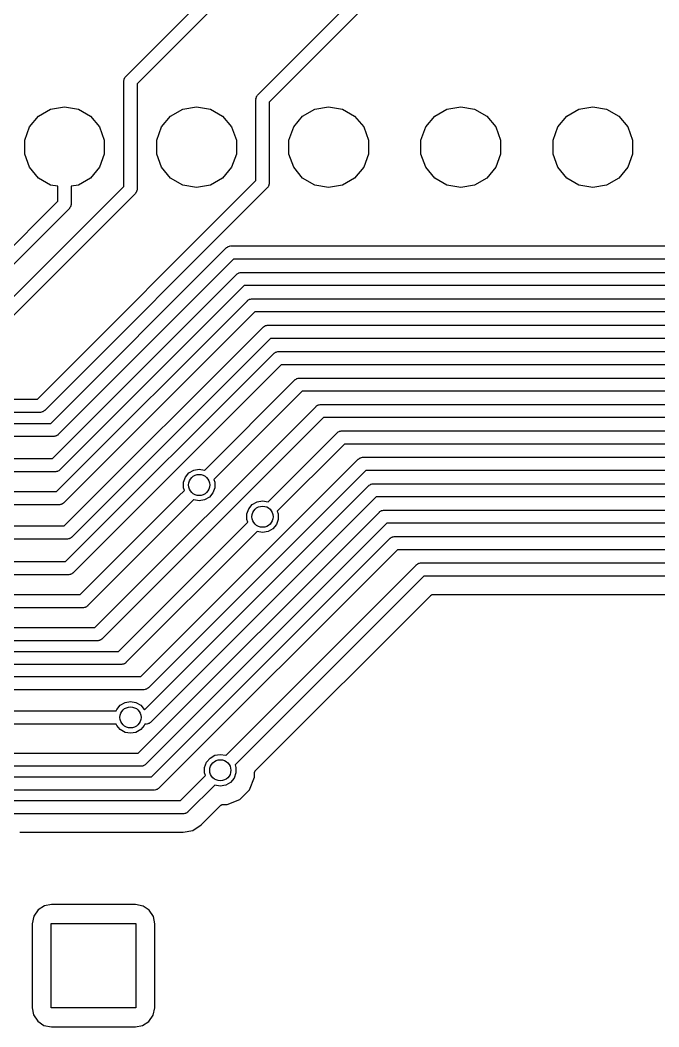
# Model space of a CAD drawing. Extents: x 85 to 212, y -151 to -91.
# Drawn here: x 133.91 to 146, y -124.16 to -105.1 of the extents above; entities that cross this region are included whole.
import ezdxf

# ---------------------------------------------------------------- set-up
doc = ezdxf.new("R2010")
doc.units = 0
doc.header["$MEASUREMENT"] = 0
doc.layers.add('BLACK', color=7, linetype='CONTINUOUS')

msp = doc.modelspace()

# ---------------------------------------------------------------- linework, layer by layer
at = {"layer": 'Black'}
for p, q in [((135.912, -106.166), (138.901, -103.177)), ((139.077, -103.354), (136.125, -106.306)), ((138.412, -106.512), (141.112, -103.812)), ((141.252, -104.025), (138.625, -106.652)), ((135.875, -106.244), (135.88, -106.228)), ((135.876, -106.249), (135.875, -106.244)), ((135.875, -106.255), (135.876, -106.249)), ((135.875, -108.248), (135.875, -106.255)), ((135.88, -106.228), (135.883, -106.212)), ((135.883, -106.212), (135.885, -106.207)), ((135.885, -106.207), (135.887, -106.202)), ((135.887, -106.202), (135.896, -106.188)), ((135.896, -106.188), (135.904, -106.174)), ((135.904, -106.174), (135.908, -106.171)), ((135.908, -106.171), (135.912, -106.166)), ((136.125, -106.306), (136.125, -108.3)), ((138.387, -106.547), (138.396, -106.534)), ((138.396, -106.534), (138.404, -106.52)), ((138.404, -106.52), (138.408, -106.516)), ((138.408, -106.516), (138.412, -106.512)), ((138.375, -106.589), (138.38, -106.573)), ((138.376, -106.595), (138.375, -106.589)), ((138.375, -106.6), (138.376, -106.595)), ((138.375, -108.137), (138.375, -106.6)), ((138.38, -106.573), (138.383, -106.557)), ((138.383, -106.557), (138.385, -106.552)), ((138.385, -106.552), (138.387, -106.547)), ((138.625, -106.652), (138.625, -108.189)), ((134.259, -106.918), (134.489, -106.785)), ((134.489, -106.785), (134.751, -106.739)), ((134.751, -106.739), (135.013, -106.785)), ((135.013, -106.785), (135.243, -106.918)), ((136.759, -106.918), (136.989, -106.785)), ((136.989, -106.785), (137.251, -106.739)), ((137.251, -106.739), (137.513, -106.785)), ((137.513, -106.785), (137.743, -106.918)), ((139.259, -106.918), (139.489, -106.785)), ((139.489, -106.785), (139.751, -106.739)), ((139.751, -106.739), (140.013, -106.785)), ((140.013, -106.785), (140.243, -106.918)), ((141.759, -106.918), (141.989, -106.785)), ((141.989, -106.785), (142.251, -106.739)), ((142.251, -106.739), (142.513, -106.785)), ((142.513, -106.785), (142.743, -106.918)), ((144.259, -106.918), (144.489, -106.785)), ((144.489, -106.785), (144.751, -106.739)), ((144.751, -106.739), (145.013, -106.785)), ((145.013, -106.785), (145.243, -106.918)), ((134.089, -107.121), (134.259, -106.918)), ((135.243, -106.918), (135.414, -107.121)), ((136.589, -107.121), (136.759, -106.918)), ((137.743, -106.918), (137.914, -107.121)), ((139.089, -107.121), (139.259, -106.918)), ((140.243, -106.918), (140.414, -107.121)), ((141.589, -107.121), (141.759, -106.918)), ((142.743, -106.918), (142.914, -107.121)), ((144.089, -107.121), (144.259, -106.918)), ((145.243, -106.918), (145.414, -107.121)), ((133.998, -107.371), (134.089, -107.121)), ((135.414, -107.121), (135.504, -107.371)), ((136.498, -107.371), (136.589, -107.121)), ((137.914, -107.121), (138.004, -107.371)), ((138.998, -107.371), (139.089, -107.121)), ((140.414, -107.121), (140.504, -107.371)), ((141.498, -107.371), (141.589, -107.121)), ((142.914, -107.121), (143.004, -107.371)), ((143.998, -107.371), (144.089, -107.121)), ((145.414, -107.121), (145.504, -107.371)), ((133.998, -107.636), (133.998, -107.371)), ((135.504, -107.371), (135.504, -107.636)), ((136.498, -107.636), (136.498, -107.371)), ((138.004, -107.371), (138.004, -107.636)), ((138.998, -107.636), (138.998, -107.371)), ((140.504, -107.371), (140.504, -107.636)), ((141.498, -107.636), (141.498, -107.371)), ((143.004, -107.371), (143.004, -107.636)), ((143.998, -107.636), (143.998, -107.371)), ((145.504, -107.371), (145.504, -107.636)), ((134.089, -107.886), (133.998, -107.636)), ((135.504, -107.636), (135.414, -107.886)), ((136.589, -107.886), (136.498, -107.636)), ((138.004, -107.636), (137.914, -107.886)), ((139.089, -107.886), (138.998, -107.636)), ((140.504, -107.636), (140.414, -107.886)), ((141.589, -107.886), (141.498, -107.636)), ((143.004, -107.636), (142.914, -107.886)), ((144.089, -107.886), (143.998, -107.636)), ((145.504, -107.636), (145.414, -107.886)), ((134.259, -108.09), (134.089, -107.886)), ((135.414, -107.886), (135.243, -108.09)), ((136.759, -108.09), (136.589, -107.886)), ((137.914, -107.886), (137.743, -108.09)), ((139.259, -108.09), (139.089, -107.886)), ((140.414, -107.886), (140.243, -108.09)), ((141.759, -108.09), (141.589, -107.886)), ((142.914, -107.886), (142.743, -108.09)), ((144.259, -108.09), (144.089, -107.886)), ((145.414, -107.886), (145.243, -108.09)), ((132.348, -111.775), (135.875, -108.248)), ((134.237, -112.275), (138.375, -108.137)), ((134.489, -108.222), (134.259, -108.09)), ((134.626, -108.246), (134.489, -108.222)), ((134.626, -108.529), (134.626, -108.246)), ((135.013, -108.222), (134.876, -108.246)), ((134.876, -108.246), (134.876, -108.581)), ((135.243, -108.09), (135.013, -108.222)), ((136.989, -108.222), (136.759, -108.09)), ((137.251, -108.269), (136.989, -108.222)), ((137.513, -108.222), (137.251, -108.269)), ((137.743, -108.09), (137.513, -108.222)), ((138.613, -108.241), (138.604, -108.255)), ((138.615, -108.236), (138.613, -108.241)), ((138.617, -108.231), (138.615, -108.236)), ((138.62, -108.215), (138.617, -108.231)), ((138.625, -108.199), (138.62, -108.215)), ((138.625, -108.189), (138.624, -108.194)), ((138.624, -108.194), (138.625, -108.199)), ((139.489, -108.222), (139.259, -108.09)), ((139.751, -108.269), (139.489, -108.222)), ((140.013, -108.222), (139.751, -108.269)), ((140.243, -108.09), (140.013, -108.222)), ((141.989, -108.222), (141.759, -108.09)), ((142.251, -108.269), (141.989, -108.222)), ((142.513, -108.222), (142.251, -108.269)), ((142.743, -108.09), (142.513, -108.222)), ((144.489, -108.222), (144.259, -108.09)), ((144.751, -108.269), (144.489, -108.222)), ((145.013, -108.222), (144.751, -108.269)), ((145.243, -108.09), (145.013, -108.222)), ((136.088, -108.388), (132.488, -111.988)), ((138.588, -108.277), (134.377, -112.488)), ((136.092, -108.384), (136.088, -108.388)), ((136.096, -108.38), (136.092, -108.384)), ((136.104, -108.366), (136.096, -108.38)), ((136.113, -108.353), (136.104, -108.366)), ((136.115, -108.348), (136.113, -108.353)), ((136.117, -108.343), (136.115, -108.348)), ((136.12, -108.327), (136.117, -108.343)), ((136.125, -108.311), (136.12, -108.327)), ((136.125, -108.3), (136.124, -108.305)), ((136.124, -108.305), (136.125, -108.311)), ((138.592, -108.272), (138.588, -108.277)), ((138.596, -108.269), (138.592, -108.272)), ((138.604, -108.255), (138.596, -108.269)), ((131.881, -111.275), (134.626, -108.529)), ((134.866, -108.629), (134.864, -108.634)), ((134.869, -108.624), (134.866, -108.629)), ((134.871, -108.608), (134.869, -108.624)), ((134.876, -108.592), (134.871, -108.608)), ((134.876, -108.581), (134.875, -108.587)), ((134.875, -108.587), (134.876, -108.592)), ((134.839, -108.67), (132.021, -111.488)), ((134.843, -108.665), (134.839, -108.67)), ((134.847, -108.662), (134.843, -108.665)), ((134.855, -108.647), (134.847, -108.662)), ((134.864, -108.634), (134.855, -108.647)), ((137.834, -109.396), (137.847, -109.387)), ((137.847, -109.387), (137.852, -109.385)), ((137.852, -109.385), (137.857, -109.383)), ((137.857, -109.383), (137.873, -109.38)), ((137.873, -109.38), (137.889, -109.375)), ((137.889, -109.375), (137.895, -109.376)), ((137.895, -109.376), (137.9, -109.375)), ((137.9, -109.375), (167.248, -109.375)), ((134.49, -112.733), (137.812, -109.412)), ((137.812, -109.412), (137.816, -109.408)), ((137.816, -109.408), (137.82, -109.404)), ((137.82, -109.404), (137.834, -109.396)), ((137.952, -109.625), (134.63, -112.946)), ((167.3, -109.625), (137.952, -109.625)), ((134.523, -113.4), (138.012, -109.912)), ((138.012, -109.912), (138.016, -109.908)), ((138.016, -109.908), (138.02, -109.904)), ((138.02, -109.904), (138.034, -109.896)), ((138.034, -109.896), (138.047, -109.887)), ((138.047, -109.887), (138.052, -109.885)), ((138.052, -109.885), (138.057, -109.883)), ((138.057, -109.883), (138.073, -109.88)), ((138.073, -109.88), (138.089, -109.875)), ((138.089, -109.875), (138.095, -109.876)), ((138.095, -109.876), (138.1, -109.875)), ((138.1, -109.875), (168.281, -109.875)), ((138.152, -110.125), (134.663, -113.613)), ((168.332, -110.125), (138.152, -110.125)), ((134.598, -114.025), (138.212, -110.412)), ((138.212, -110.412), (138.216, -110.408)), ((138.216, -110.408), (138.22, -110.404)), ((138.22, -110.404), (138.234, -110.396)), ((138.234, -110.396), (138.247, -110.387)), ((138.247, -110.387), (138.252, -110.385)), ((138.252, -110.385), (138.257, -110.383)), ((138.257, -110.383), (138.273, -110.38)), ((138.273, -110.38), (138.289, -110.375)), ((138.289, -110.375), (138.295, -110.376)), ((138.295, -110.376), (138.3, -110.375)), ((138.3, -110.375), (168.567, -110.375)), ((138.352, -110.625), (134.738, -114.238)), ((168.618, -110.625), (138.352, -110.625)), ((134.748, -114.675), (138.512, -110.912)), ((138.512, -110.912), (138.516, -110.908)), ((138.516, -110.908), (138.52, -110.904)), ((138.52, -110.904), (138.534, -110.896)), ((138.534, -110.896), (138.547, -110.887)), ((138.547, -110.887), (138.552, -110.885)), ((138.552, -110.885), (138.557, -110.883)), ((138.557, -110.883), (138.573, -110.88)), ((138.573, -110.88), (138.589, -110.875)), ((138.589, -110.875), (138.595, -110.876)), ((138.595, -110.876), (138.6, -110.875)), ((138.6, -110.875), (168.703, -110.875)), ((138.652, -111.125), (134.888, -114.888)), ((168.755, -111.125), (138.652, -111.125)), ((134.773, -115.35), (138.712, -111.412)), ((138.712, -111.412), (138.716, -111.408)), ((138.716, -111.408), (138.72, -111.404)), ((138.72, -111.404), (138.734, -111.396)), ((138.734, -111.396), (138.747, -111.387)), ((138.747, -111.387), (138.752, -111.385)), ((138.752, -111.385), (138.757, -111.383)), ((138.757, -111.383), (138.773, -111.38)), ((138.773, -111.38), (138.789, -111.375)), ((138.789, -111.375), (138.795, -111.376)), ((138.795, -111.376), (138.8, -111.375)), ((138.8, -111.375), (170.248, -111.375)), ((138.852, -111.625), (134.913, -115.563)), ((170.3, -111.625), (138.852, -111.625)), ((137.405, -113.618), (139.112, -111.912)), ((139.112, -111.912), (139.116, -111.908)), ((139.116, -111.908), (139.12, -111.904)), ((139.12, -111.904), (139.134, -111.896)), ((139.134, -111.896), (139.147, -111.887)), ((139.147, -111.887), (139.152, -111.885)), ((139.152, -111.885), (139.157, -111.883)), ((139.157, -111.883), (139.173, -111.88)), ((139.173, -111.88), (139.189, -111.875)), ((139.189, -111.875), (139.195, -111.876)), ((139.195, -111.876), (139.2, -111.875)), ((139.2, -111.875), (172.703, -111.875)), ((139.252, -112.125), (137.579, -113.798)), ((172.755, -112.125), (139.252, -112.125)), ((120.7, -112.275), (134.237, -112.275)), ((135.323, -116.6), (139.512, -112.412)), ((139.512, -112.412), (139.516, -112.408)), ((139.516, -112.408), (139.52, -112.404)), ((139.52, -112.404), (139.534, -112.396)), ((139.534, -112.396), (139.547, -112.387)), ((139.547, -112.387), (139.552, -112.385)), ((139.552, -112.385), (139.557, -112.383)), ((139.557, -112.383), (139.573, -112.38)), ((139.573, -112.38), (139.589, -112.375)), ((139.589, -112.375), (139.595, -112.376)), ((139.595, -112.376), (139.6, -112.375)), ((139.6, -112.375), (174.067, -112.375)), ((134.289, -112.525), (120.752, -112.525)), ((134.294, -112.524), (134.289, -112.525)), ((134.299, -112.525), (134.294, -112.524)), ((134.315, -112.52), (134.299, -112.525)), ((134.331, -112.517), (134.315, -112.52)), ((134.336, -112.515), (134.331, -112.517)), ((134.341, -112.513), (134.336, -112.515)), ((134.355, -112.504), (134.341, -112.513)), ((134.369, -112.496), (134.355, -112.504)), ((134.372, -112.492), (134.369, -112.496)), ((134.377, -112.488), (134.372, -112.492)), ((139.652, -112.625), (135.463, -116.813)), ((174.118, -112.625), (139.652, -112.625)), ((121.766, -112.733), (134.49, -112.733)), ((134.542, -112.983), (121.818, -112.983)), ((134.547, -112.982), (134.542, -112.983)), ((134.553, -112.983), (134.547, -112.982)), ((134.569, -112.978), (134.553, -112.983)), ((134.585, -112.976), (134.569, -112.978)), ((134.589, -112.973), (134.585, -112.976)), ((134.595, -112.971), (134.589, -112.973)), ((134.608, -112.962), (134.595, -112.971)), ((134.622, -112.954), (134.608, -112.962)), ((134.626, -112.95), (134.622, -112.954)), ((134.63, -112.946), (134.626, -112.95)), ((138.605, -114.218), (139.912, -112.912)), ((139.912, -112.912), (139.916, -112.908)), ((139.916, -112.908), (139.92, -112.904)), ((139.92, -112.904), (139.934, -112.896)), ((139.934, -112.896), (139.947, -112.887)), ((139.947, -112.887), (139.952, -112.885)), ((139.952, -112.885), (139.957, -112.883)), ((139.957, -112.883), (139.973, -112.88)), ((139.973, -112.88), (139.989, -112.875)), ((139.989, -112.875), (139.995, -112.876)), ((139.995, -112.876), (140, -112.875)), ((140, -112.875), (174.203, -112.875)), ((140.052, -113.125), (138.779, -114.398)), ((174.255, -113.125), (140.052, -113.125)), ((140.334, -113.396), (140.347, -113.387)), ((140.347, -113.387), (140.352, -113.385)), ((140.352, -113.385), (140.357, -113.383)), ((140.357, -113.383), (140.373, -113.38)), ((140.373, -113.38), (140.389, -113.375)), ((140.389, -113.375), (140.395, -113.376)), ((140.395, -113.376), (140.4, -113.375)), ((140.4, -113.375), (175.567, -113.375)), ((130.124, -113.4), (134.523, -113.4)), ((136.198, -117.525), (140.312, -113.412)), ((140.312, -113.412), (140.316, -113.408)), ((140.316, -113.408), (140.32, -113.404)), ((140.32, -113.404), (140.334, -113.396)), ((134.575, -113.65), (130.124, -113.65)), ((134.58, -113.649), (134.575, -113.65)), ((134.586, -113.65), (134.58, -113.649)), ((134.602, -113.645), (134.586, -113.65)), ((134.618, -113.642), (134.602, -113.645)), ((134.623, -113.64), (134.618, -113.642)), ((134.628, -113.638), (134.623, -113.64)), ((134.641, -113.629), (134.628, -113.638)), ((134.655, -113.621), (134.641, -113.629)), ((134.659, -113.617), (134.655, -113.621)), ((134.663, -113.613), (134.659, -113.617)), ((140.452, -113.625), (136.338, -117.738)), ((137.003, -113.848), (137.039, -113.749)), ((137.039, -113.749), (137.106, -113.669)), ((137.106, -113.669), (137.197, -113.617)), ((137.197, -113.617), (137.3, -113.599)), ((137.3, -113.599), (137.403, -113.617)), ((137.403, -113.617), (137.405, -113.618)), ((175.618, -113.625), (140.452, -113.625)), ((136.264, -118.159), (140.512, -113.912)), ((137.003, -113.952), (137.003, -113.848)), ((137.021, -114.002), (137.003, -113.952)), ((137.597, -113.952), (137.561, -114.051)), ((137.579, -113.798), (137.597, -113.848)), ((137.597, -113.848), (137.597, -113.952)), ((140.512, -113.912), (140.516, -113.908)), ((140.516, -113.908), (140.52, -113.904)), ((140.52, -113.904), (140.534, -113.896)), ((140.534, -113.896), (140.547, -113.887)), ((140.547, -113.887), (140.552, -113.885)), ((140.552, -113.885), (140.557, -113.883)), ((140.557, -113.883), (140.573, -113.88)), ((140.573, -113.88), (140.589, -113.875)), ((140.589, -113.875), (140.595, -113.876)), ((140.595, -113.876), (140.6, -113.875)), ((140.6, -113.875), (175.703, -113.875)), ((123.941, -114.025), (134.598, -114.025)), ((135.048, -115.975), (136.912, -114.112)), ((140.652, -114.125), (136.388, -118.388)), ((136.912, -114.112), (137.021, -114.002)), ((136.912, -114.112), (136.912, -114.112)), ((137.494, -114.131), (137.403, -114.183)), ((137.561, -114.051), (137.494, -114.131)), ((175.755, -114.125), (140.652, -114.125)), ((134.65, -114.275), (123.941, -114.275)), ((134.655, -114.274), (134.65, -114.275)), ((134.661, -114.275), (134.655, -114.274)), ((134.677, -114.27), (134.661, -114.275)), ((134.693, -114.267), (134.677, -114.27)), ((134.697, -114.265), (134.693, -114.267)), ((134.703, -114.263), (134.697, -114.265)), ((134.716, -114.254), (134.703, -114.263)), ((134.73, -114.246), (134.716, -114.254)), ((134.734, -114.242), (134.73, -114.246)), ((134.738, -114.238), (134.734, -114.242)), ((137.088, -114.288), (135.188, -116.188)), ((137.195, -114.182), (137.088, -114.288)), ((137.088, -114.288), (137.088, -114.288)), ((137.197, -114.183), (137.195, -114.182)), ((137.3, -114.201), (137.197, -114.183)), ((137.403, -114.183), (137.3, -114.201)), ((138.239, -114.349), (138.306, -114.269)), ((138.306, -114.269), (138.397, -114.217)), ((138.397, -114.217), (138.5, -114.199)), ((138.5, -114.199), (138.603, -114.217)), ((138.603, -114.217), (138.605, -114.218)), ((136.148, -118.975), (140.712, -114.412)), ((138.203, -114.448), (138.239, -114.349)), ((138.203, -114.552), (138.203, -114.448)), ((138.779, -114.398), (138.797, -114.448)), ((138.797, -114.448), (138.797, -114.552)), ((140.712, -114.412), (140.716, -114.408)), ((140.716, -114.408), (140.72, -114.404)), ((140.72, -114.404), (140.734, -114.396)), ((140.734, -114.396), (140.747, -114.387)), ((140.747, -114.387), (140.752, -114.385)), ((140.752, -114.385), (140.757, -114.383)), ((140.757, -114.383), (140.773, -114.38)), ((140.773, -114.38), (140.789, -114.375)), ((140.789, -114.375), (140.795, -114.376)), ((140.795, -114.376), (140.8, -114.375)), ((140.8, -114.375), (175.848, -114.375)), ((132.624, -114.675), (134.748, -114.675)), ((135.773, -117.05), (138.112, -114.712)), ((140.852, -114.625), (136.288, -119.188)), ((138.112, -114.712), (138.221, -114.602)), ((138.221, -114.602), (138.203, -114.552)), ((138.761, -114.651), (138.694, -114.731)), ((138.797, -114.552), (138.761, -114.651)), ((175.9, -114.625), (140.852, -114.625)), ((134.843, -114.917), (134.827, -114.92)), ((134.848, -114.915), (134.843, -114.917)), ((134.853, -114.913), (134.848, -114.915)), ((134.866, -114.904), (134.853, -114.913)), ((134.88, -114.896), (134.866, -114.904)), ((134.884, -114.892), (134.88, -114.896)), ((134.888, -114.888), (134.884, -114.892)), ((138.288, -114.888), (135.913, -117.263)), ((136.398, -119.425), (140.912, -114.912)), ((138.395, -114.782), (138.288, -114.888)), ((138.397, -114.783), (138.395, -114.782)), ((138.5, -114.801), (138.397, -114.783)), ((138.603, -114.783), (138.5, -114.801)), ((138.694, -114.731), (138.603, -114.783)), ((140.912, -114.912), (140.916, -114.908)), ((140.916, -114.908), (140.92, -114.904)), ((140.92, -114.904), (140.934, -114.896)), ((140.934, -114.896), (140.947, -114.887)), ((140.947, -114.887), (140.952, -114.885)), ((140.952, -114.885), (140.957, -114.883)), ((140.957, -114.883), (140.973, -114.88)), ((140.973, -114.88), (140.989, -114.875)), ((140.989, -114.875), (140.995, -114.876)), ((140.995, -114.876), (141, -114.875)), ((141, -114.875), (176.048, -114.875)), ((134.8, -114.925), (132.624, -114.925)), ((134.805, -114.924), (134.8, -114.925)), ((134.811, -114.925), (134.805, -114.924)), ((134.827, -114.92), (134.811, -114.925)), ((141.052, -115.125), (136.538, -119.638)), ((176.1, -115.125), (141.052, -115.125)), ((128.926, -115.35), (134.773, -115.35)), ((137.805, -119.018), (141.412, -115.412)), ((141.412, -115.412), (141.416, -115.408)), ((141.416, -115.408), (141.42, -115.404)), ((141.42, -115.404), (141.434, -115.396)), ((141.434, -115.396), (141.447, -115.387)), ((141.447, -115.387), (141.452, -115.385)), ((141.452, -115.385), (141.457, -115.383)), ((141.457, -115.383), (141.473, -115.38)), ((141.473, -115.38), (141.489, -115.375)), ((141.489, -115.375), (141.495, -115.376)), ((141.495, -115.376), (141.5, -115.375)), ((141.5, -115.375), (176.248, -115.375)), ((134.825, -115.6), (128.926, -115.6)), ((134.83, -115.599), (134.825, -115.6)), ((134.836, -115.6), (134.83, -115.599)), ((134.852, -115.595), (134.836, -115.6)), ((134.868, -115.592), (134.852, -115.595)), ((134.873, -115.59), (134.868, -115.592)), ((134.878, -115.588), (134.873, -115.59)), ((134.891, -115.579), (134.878, -115.588)), ((134.905, -115.571), (134.891, -115.579)), ((134.909, -115.567), (134.905, -115.571)), ((134.913, -115.563), (134.909, -115.567)), ((141.552, -115.625), (137.979, -119.198)), ((176.3, -115.625), (141.552, -115.625)), ((124.798, -115.975), (135.048, -115.975)), ((138.365, -119.307), (141.682, -115.99)), ((141.682, -115.99), (141.684, -115.988)), ((141.684, -115.988), (141.685, -115.987)), ((141.685, -115.987), (141.691, -115.983)), ((141.691, -115.983), (141.696, -115.98)), ((141.696, -115.98), (141.698, -115.979)), ((141.698, -115.979), (141.7, -115.978)), ((141.7, -115.978), (141.707, -115.977)), ((141.707, -115.977), (141.713, -115.975)), ((141.713, -115.975), (141.715, -115.975)), ((141.715, -115.975), (141.717, -115.975)), ((141.717, -115.975), (176.295, -115.975)), ((135.1, -116.225), (124.85, -116.225)), ((135.105, -116.224), (135.1, -116.225)), ((135.111, -116.225), (135.105, -116.224)), ((135.127, -116.22), (135.111, -116.225)), ((135.143, -116.217), (135.127, -116.22)), ((135.148, -116.215), (135.143, -116.217)), ((135.153, -116.213), (135.148, -116.215)), ((135.166, -116.204), (135.153, -116.213)), ((135.18, -116.196), (135.166, -116.204)), ((135.184, -116.192), (135.18, -116.196)), ((135.188, -116.188), (135.184, -116.192)), ((126.213, -116.6), (135.323, -116.6)), ((135.455, -116.821), (135.441, -116.829)), ((135.459, -116.817), (135.455, -116.821)), ((135.463, -116.813), (135.459, -116.817)), ((135.375, -116.85), (126.24, -116.85)), ((135.38, -116.849), (135.375, -116.85)), ((135.386, -116.849), (135.38, -116.849)), ((135.402, -116.845), (135.386, -116.849)), ((135.418, -116.842), (135.402, -116.845)), ((135.423, -116.84), (135.418, -116.842)), ((135.428, -116.838), (135.423, -116.84)), ((135.441, -116.829), (135.428, -116.838)), ((126.425, -117.05), (135.773, -117.05)), ((135.825, -117.3), (126.477, -117.3)), ((135.83, -117.299), (135.825, -117.3)), ((135.836, -117.3), (135.83, -117.299)), ((135.852, -117.295), (135.836, -117.3)), ((135.868, -117.292), (135.852, -117.295)), ((135.873, -117.29), (135.868, -117.292)), ((135.878, -117.288), (135.873, -117.29)), ((135.891, -117.279), (135.878, -117.288)), ((135.905, -117.271), (135.891, -117.279)), ((135.909, -117.267), (135.905, -117.271)), ((135.913, -117.263), (135.909, -117.267)), ((131.95, -117.525), (136.198, -117.525)), ((136.25, -117.775), (132.002, -117.775)), ((136.255, -117.774), (136.25, -117.775)), ((136.261, -117.775), (136.255, -117.774)), ((136.277, -117.77), (136.261, -117.775)), ((136.293, -117.767), (136.277, -117.77)), ((136.298, -117.765), (136.293, -117.767)), ((136.303, -117.763), (136.298, -117.765)), ((136.316, -117.754), (136.303, -117.763)), ((136.33, -117.746), (136.316, -117.754)), ((136.334, -117.742), (136.33, -117.746)), ((136.338, -117.738), (136.334, -117.742)), ((135.73, -118.175), (135.739, -118.149)), ((135.739, -118.149), (135.806, -118.069)), ((135.806, -118.069), (135.897, -118.017)), ((135.897, -118.017), (136, -117.999)), ((136, -117.999), (136.103, -118.017)), ((136.103, -118.017), (136.194, -118.069)), ((136.194, -118.069), (136.261, -118.149)), ((136.261, -118.149), (136.264, -118.159)), ((132.4, -118.175), (135.73, -118.175)), ((135.73, -118.425), (132.452, -118.425)), ((135.739, -118.451), (135.73, -118.425)), ((135.806, -118.531), (135.739, -118.451)), ((135.897, -118.583), (135.806, -118.531)), ((136.194, -118.531), (136.103, -118.583)), ((136.261, -118.451), (136.194, -118.531)), ((136.27, -118.425), (136.261, -118.451)), ((136.3, -118.425), (136.27, -118.425)), ((136.305, -118.424), (136.3, -118.425)), ((136.311, -118.425), (136.305, -118.424)), ((136.327, -118.42), (136.311, -118.425)), ((136.343, -118.417), (136.327, -118.42)), ((136.348, -118.415), (136.343, -118.417)), ((136.353, -118.413), (136.348, -118.415)), ((136.366, -118.404), (136.353, -118.413)), ((136.38, -118.396), (136.366, -118.404)), ((136.384, -118.392), (136.38, -118.396)), ((136.388, -118.388), (136.384, -118.392)), ((136, -118.601), (135.897, -118.583)), ((136.103, -118.583), (136, -118.601)), ((129.352, -118.975), (136.148, -118.975)), ((137.439, -119.149), (137.506, -119.069)), ((137.506, -119.069), (137.597, -119.017)), ((137.597, -119.017), (137.7, -118.999)), ((137.7, -118.999), (137.803, -119.017)), ((137.803, -119.017), (137.805, -119.018)), ((136.2, -119.225), (129.3, -119.225)), ((136.205, -119.224), (136.2, -119.225)), ((136.211, -119.225), (136.205, -119.224)), ((136.227, -119.22), (136.211, -119.225)), ((136.243, -119.217), (136.227, -119.22)), ((136.248, -119.215), (136.243, -119.217)), ((136.253, -119.213), (136.248, -119.215)), ((136.266, -119.204), (136.253, -119.213)), ((136.28, -119.196), (136.266, -119.204)), ((136.284, -119.192), (136.28, -119.196)), ((136.288, -119.188), (136.284, -119.192)), ((137.403, -119.248), (137.439, -119.149)), ((137.403, -119.352), (137.403, -119.248)), ((137.979, -119.198), (137.997, -119.248)), ((137.997, -119.248), (137.997, -119.352)), ((131.854, -119.425), (136.398, -119.425)), ((136.948, -119.875), (137.421, -119.402)), ((137.421, -119.402), (137.403, -119.352)), ((137.961, -119.451), (137.894, -119.531)), ((137.997, -119.352), (137.961, -119.451)), ((138.251, -119.669), (138.35, -119.43)), ((138.35, -119.338), (138.352, -119.332)), ((138.35, -119.34), (138.35, -119.338)), ((138.35, -119.342), (138.35, -119.34)), ((138.35, -119.43), (138.35, -119.342)), ((138.352, -119.332), (138.353, -119.325)), ((138.353, -119.325), (138.354, -119.323)), ((138.354, -119.323), (138.355, -119.321)), ((138.355, -119.321), (138.358, -119.316)), ((138.358, -119.316), (138.362, -119.31)), ((138.362, -119.31), (138.363, -119.309)), ((138.363, -119.309), (138.365, -119.307)), ((136.45, -119.675), (131.906, -119.675)), ((136.455, -119.674), (136.45, -119.675)), ((136.461, -119.675), (136.455, -119.674)), ((136.477, -119.67), (136.461, -119.675)), ((136.493, -119.667), (136.477, -119.67)), ((136.498, -119.665), (136.493, -119.667)), ((136.503, -119.663), (136.498, -119.665)), ((136.516, -119.654), (136.503, -119.663)), ((136.53, -119.646), (136.516, -119.654)), ((136.534, -119.642), (136.53, -119.646)), ((136.538, -119.638), (136.534, -119.642)), ((137.595, -119.582), (137.088, -120.088)), ((137.597, -119.583), (137.595, -119.582)), ((137.7, -119.601), (137.597, -119.583)), ((137.803, -119.583), (137.7, -119.601)), ((137.894, -119.531), (137.803, -119.583)), ((138.068, -119.851), (138.251, -119.669)), ((137.829, -119.95), (138.068, -119.851)), ((133.7, -119.875), (136.948, -119.875)), ((137.457, -120.215), (137.707, -119.965)), ((137.707, -119.965), (137.709, -119.963)), ((137.709, -119.963), (137.71, -119.962)), ((137.71, -119.962), (137.716, -119.958)), ((137.716, -119.958), (137.721, -119.955)), ((137.721, -119.955), (137.723, -119.954)), ((137.723, -119.954), (137.725, -119.953)), ((137.725, -119.953), (137.732, -119.952)), ((137.732, -119.952), (137.738, -119.95)), ((137.738, -119.95), (137.74, -119.95)), ((137.74, -119.95), (137.742, -119.95)), ((137.742, -119.95), (137.829, -119.95)), ((137, -120.125), (133.752, -120.125)), ((137.005, -120.124), (137, -120.125)), ((137.011, -120.125), (137.005, -120.124)), ((137.027, -120.12), (137.011, -120.125)), ((137.043, -120.117), (137.027, -120.12)), ((137.048, -120.115), (137.043, -120.117)), ((137.053, -120.113), (137.048, -120.115)), ((137.066, -120.104), (137.053, -120.113)), ((137.08, -120.096), (137.066, -120.104)), ((137.084, -120.092), (137.08, -120.096)), ((137.088, -120.088), (137.084, -120.092)), ((137.339, -120.332), (137.457, -120.215)), ((137.457, -120.215), (137.457, -120.215)), ((136.995, -120.475), (137.181, -120.438)), ((137.181, -120.438), (137.339, -120.332)), ((133.907, -120.477), (133.913, -120.475)), ((133.913, -120.475), (133.915, -120.475)), ((133.915, -120.475), (133.917, -120.475)), ((133.917, -120.475), (136.995, -120.475)), ((134.251, -121.944), (134.171, -122.061)), ((134.371, -121.867), (134.251, -121.944)), ((134.505, -121.842), (134.371, -121.867)), ((136.095, -121.842), (134.505, -121.842)), ((136.239, -121.871), (136.095, -121.842)), ((136.356, -121.951), (136.239, -121.871)), ((136.433, -122.071), (136.356, -121.951)), ((134.171, -122.061), (134.142, -122.205)), ((136.458, -122.205), (136.433, -122.071)), ((134.142, -122.205), (134.142, -123.795)), ((134.5, -123.8), (134.5, -122.2)), ((134.5, -122.2), (136.1, -122.2)), ((136.1, -122.2), (136.1, -123.8)), ((136.458, -122.75), (136.458, -122.205)), ((136.458, -123.795), (136.458, -122.75)), ((134.142, -123.795), (134.167, -123.929)), ((136.1, -123.8), (134.5, -123.8)), ((136.429, -123.939), (136.458, -123.795)), ((134.167, -123.929), (134.244, -124.049)), ((134.244, -124.049), (134.361, -124.129)), ((136.229, -124.133), (136.349, -124.056)), ((136.349, -124.056), (136.429, -123.939)), ((134.361, -124.129), (134.505, -124.158)), ((134.505, -124.158), (136.095, -124.158)), ((136.095, -124.158), (136.229, -124.133))]:
    msp.add_line(p, q, dxfattribs=at)
for centre in [(137.3, -113.9), (138.5, -114.5), (136, -118.3), (137.7, -119.3)]:
    msp.add_circle(centre, 0.2, dxfattribs=at)

doc.saveas('drawing.dxf')
